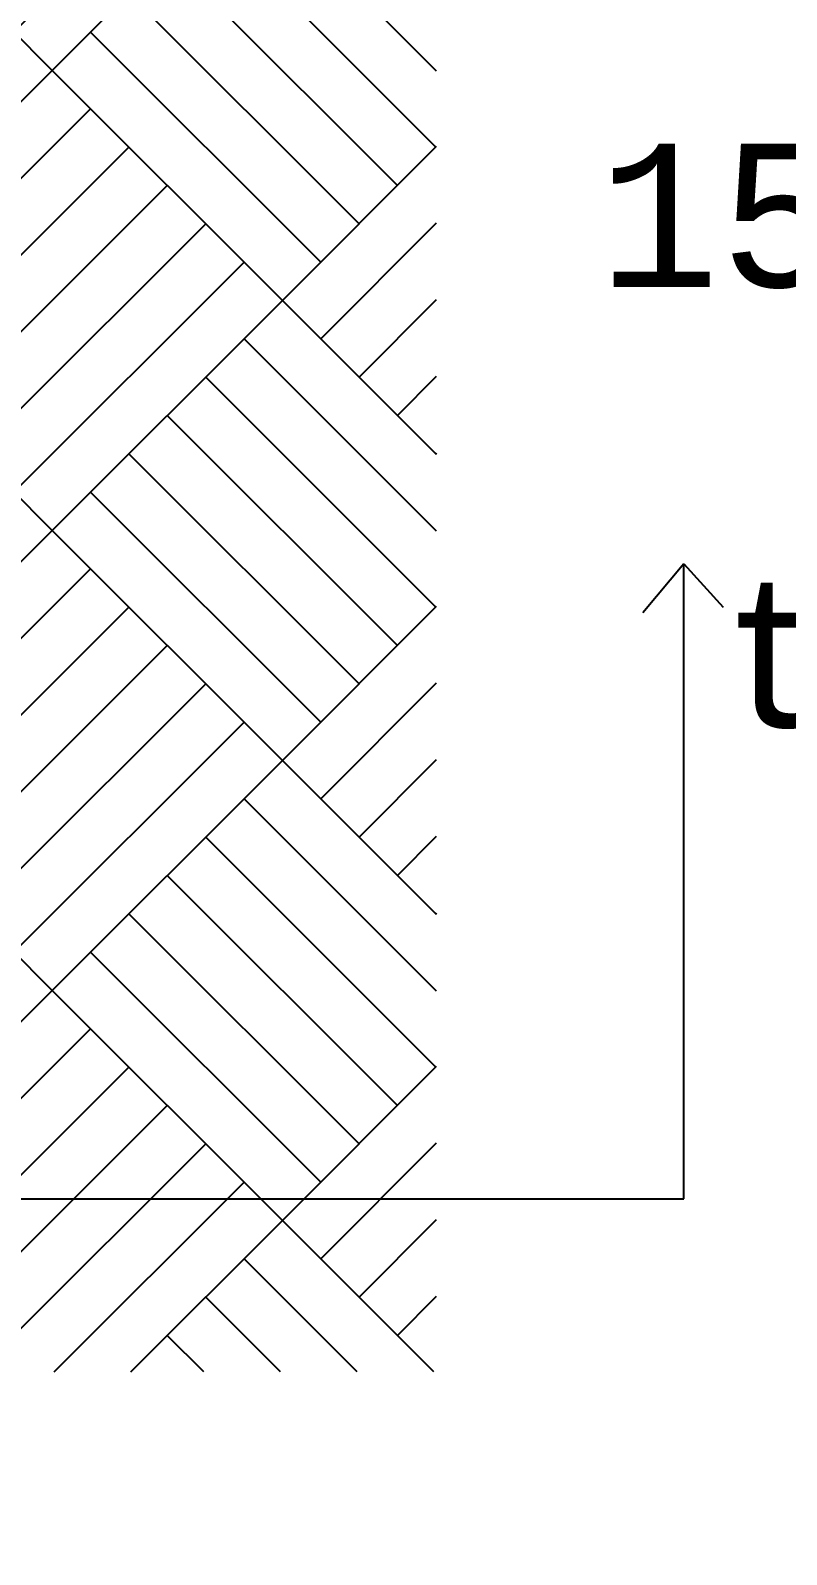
# Model space of a CAD drawing. Header units: inches. Extents: x 8351 to 42256, y 21052 to 33437.
# Drawn here: x 35223.11 to 35237.04, y 32983.29 to 33011.4 of the extents above; entities that cross this region are included whole.
import ezdxf

# ---------------------------------------------------------------- set-up
doc = ezdxf.new("R2010")
doc.units = ezdxf.units.IN
doc.header["$MEASUREMENT"] = 0
doc.layers.add('A-ANNO-TEXT', color=2, linetype='Continuous')
doc.styles.add('AEP', font='swisscl.ttf')
doc.styles.get("Standard").update_dxf_attribs({"font": 'consolab.ttf', "height": 11})
doc.dimstyles.new('IB-1', dxfattribs={"dimscale": 46, "dimtxt": 0.18, "dimasz": 0.1, "dimexe": 0.15, "dimexo": 0.0625, "dimgap": 0.09, "dimtad": 1, "dimdec": 0, "dimzin": 0, "dimdsep": 46, "dimlunit": 4, "dimtxsty": 'AEP', "dimblk": 'ARCHTICK', "dimcen": 0.09, "dimdle": 0.15, "dimclrd": 8, "dimclre": 8, "dimadec": 0, "dimazin": 0, "dimtfac": 1, "dimtdec": 0, "dimtix": 1, "dimtmove": 2, "dimatfit": 3, "dimfxl": 1, "dimtolj": 1, "dimtzin": 0, "dimarcsym": 0})

# ---------------------------------------------------------------- blocks, each defined once
blk = doc.blocks.new('_ArchTick')
at = {"color": 0, "linetype": 'ByBlock', "const_width": 0.15}
blk.add_lwpolyline([(-0.5, -0.5), (0.5, 0.5)], dxfattribs=at)
blk = doc.blocks.new('*D104')
at = {"color": 8, "lineweight": -2, "transparency": 16777216}
for p, q in [((35213.79001965888, 32983.84126901464), (35213.79001965888, 32966.25185565286)), ((35220.59159077939, 32975.976370577), (35220.59159077939, 32966.25185565286)), ((35213.79001965888, 32973.15185565286), (35209.19001965888, 32973.15185565286)), ((35213.79001965888, 32973.15185565286), (35220.59159077939, 32973.15185565286)), ((35220.59159077939, 32973.15185565286), (35225.19159077939, 32973.15185565286))]:
    blk.add_line(p, q, dxfattribs=at)
at = {"layer": 'Defpoints', "color": 0, "transparency": 16777216}
for p in [(35213.79001965888, 32986.71626901464), (35220.59159077939, 32978.851370577), (35220.59159077939, 32973.15185565286)]:
    blk.add_point(p, dxfattribs=at)
at = {"color": 8, "lineweight": -2, "transparency": 16777216, "xscale": 4.600000000000001, "yscale": 4.600000000000001, "zscale": 4.600000000000001}
blk.add_blockref('_ArchTick', (35213.79001965888, 32973.15185565286), dxfattribs=at)
at = {"color": 8, "lineweight": -2, "transparency": 16777216, "xscale": 4.600000000000001, "yscale": 4.600000000000001, "zscale": 4.600000000000001, "rotation": 180}
blk.add_blockref('_ArchTick', (35220.59159077939, 32973.15185565286), dxfattribs=at)
at = {"color": 0, "transparency": 16777216, "insert": (35217.19080521914, 32979.64460794644), "char_height": 4.600000000000001, "attachment_point": 5, "style": 'AEP'}
blk.add_mtext('\\A1;9"', dxfattribs=at)
blk = doc.blocks.new('*D118')
at = {"color": 8, "lineweight": -2, "transparency": 16777216}
for p, q in [((35213.72026242271, 32990.09645635012), (35213.72026242271, 32958.43893752427)), ((35222.72026242271, 32990.03331243742), (35222.72026242271, 32958.43893752427)), ((35213.72026242271, 32965.33893752427), (35209.12026242272, 32965.33893752427)), ((35213.72026242271, 32965.33893752427), (35222.72026242271, 32965.33893752427)), ((35222.72026242271, 32965.33893752427), (35227.32026242271, 32965.33893752427))]:
    blk.add_line(p, q, dxfattribs=at)
at = {"layer": 'Defpoints', "color": 0, "transparency": 16777216}
for p in [(35213.72026242271, 32992.97145635012), (35222.72026242271, 32992.90831243742), (35222.72026242271, 32965.33893752427)]:
    blk.add_point(p, dxfattribs=at)
at = {"color": 8, "lineweight": -2, "transparency": 16777216, "xscale": 4.600000000000001, "yscale": 4.600000000000001, "zscale": 4.600000000000001}
blk.add_blockref('_ArchTick', (35213.72026242271, 32965.33893752427), dxfattribs=at)
at = {"color": 8, "lineweight": -2, "transparency": 16777216, "xscale": 4.600000000000001, "yscale": 4.600000000000001, "zscale": 4.600000000000001, "rotation": 180}
blk.add_blockref('_ArchTick', (35222.72026242271, 32965.33893752427), dxfattribs=at)
at = {"color": 0, "transparency": 16777216, "insert": (35218.22026242271, 32971.83470423462), "char_height": 4.600000000000001, "attachment_point": 5, "style": 'AEP'}
blk.add_mtext('\\A1;10"', dxfattribs=at)
blk = doc.blocks.new('*D119')
at = {"color": 8, "lineweight": -2, "transparency": 16777216}
for p, q in [((35198.79001965795, 32981.03331243742), (35198.79001965795, 32950.68501446299)), ((35222.72026242271, 32981.03331243742), (35222.72026242271, 32950.68501446299)), ((35191.89001965795, 32957.58501446299), (35229.62026242272, 32957.58501446299))]:
    blk.add_line(p, q, dxfattribs=at)
at = {"layer": 'Defpoints', "color": 0, "transparency": 16777216}
for p in [(35198.79001965795, 32983.90831243742), (35222.72026242271, 32983.90831243742), (35222.72026242271, 32957.58501446299)]:
    blk.add_point(p, dxfattribs=at)
at = {"color": 8, "lineweight": -2, "transparency": 16777216, "xscale": 4.600000000000001, "yscale": 4.600000000000001, "zscale": 4.600000000000001, "rotation": 180}
blk.add_blockref('_ArchTick', (35198.79001965795, 32957.58501446299), dxfattribs=at)
at = {"color": 8, "lineweight": -2, "transparency": 16777216, "xscale": 4.600000000000001, "yscale": 4.600000000000001, "zscale": 4.600000000000001}
blk.add_blockref('_ArchTick', (35222.72026242271, 32957.58501446299), dxfattribs=at)
at = {"color": 0, "transparency": 16777216, "insert": (35210.75514104033, 32964.03405771332), "char_height": 4.600000000000001, "attachment_point": 5, "style": 'AEP'}
blk.add_mtext("\\A1;2'-2''", dxfattribs=at)

msp = doc.modelspace()

# ---------------------------------------------------------------- hatches: boundary and pattern name
h = msp.add_hatch()
h.set_pattern_fill('AR-PARQ1', color=8, scale=0.5, angle=45, style=0)
h.set_pattern_definition([(135, (26199.40776242271, 101542.0333124374), (-8.485281374238571, 8.881784197001252e-16), [6, -6]), (135, (26200.11486920391, 101542.7404192186), (-8.485281374238571, 8.881784197001252e-16), [6, -6]), (135, (26200.8219759851, 101543.4475259998), (-8.485281374238571, 8.881784197001252e-16), [6, -6]), (135, (26201.52908276629, 101544.154632781), (-8.485281374238571, 8.881784197001252e-16), [6, -6]), (135, (26202.23618954748, 101544.8617395622), (-8.485281374238571, 8.881784197001252e-16), [6, -6]), (135, (26202.94329632867, 101545.5688463434), (-8.485281374238571, 8.881784197001252e-16), [6, -6]), (135, (26203.65040310987, 101546.2759531246), (-8.485281374238571, 8.881784197001252e-16), [6, -6]), (45, (26195.16512173556, 101546.2759531246), (8.485281374238571, -8.881784197001252e-16), [6, -6]), (45, (26194.45801495437, 101546.9830599058), (8.485281374238571, -8.881784197001252e-16), [6, -6]), (45, (26193.75090817318, 101547.690166687), (8.485281374238571, -8.881784197001252e-16), [6, -6]), (45, (26193.04380139198, 101548.3972734682), (8.485281374238571, -8.881784197001252e-16), [6, -6]), (45, (26192.33669461079, 101549.1043802494), (8.485281374238571, -8.881784197001252e-16), [6, -6]), (45, (26191.6295878296, 101549.8114870306), (8.485281374238571, -8.881784197001252e-16), [6, -6]), (45, (26190.92248104841, 101550.5185938118), (8.485281374238571, -8.881784197001252e-16), [6, -6])])
h.paths.add_polyline_path([(35230.59526242271, 33013.47081243742), (35222.72026242271, 33013.47081243742), (35222.72026242271, 32986.65831243742), (35230.59526242271, 32986.65831243742)])

# ---------------------------------------------------------------- linework, layer by layer
at = {"color": 8}
for p, q in [((35235.15418830563, 33001.56365558674), (35234.39771365144, 33000.65473432449)), ((35235.15418830563, 32989.84901067318), (35235.15418830563, 33001.56365558674)), ((35235.15418830563, 33001.56365558674), (35235.87549155068, 33000.76163348678)), ((35217.90418830563, 32989.84901067318), (35235.15418830563, 32989.84901067318))]:
    msp.add_line(p, q, dxfattribs=at)

# ---------------------------------------------------------------- texts
at = {"layer": 'A-ANNO-TEXT', "color": 7, "lineweight": 9, "insert": (35233.60450685577, 33009.30930064861), "char_height": 2.64, "width": 42.43750000000001, "attachment_point": 1, "line_spacing_factor": 0.9230769230769232}
msp.add_mtext("\\pxqc;15'' thick concrete in foundation trenches: use mix ratio 1:2:3 ", dxfattribs=at)

# ---------------------------------------------------------------- dimensions: what is measured, and where the dimension line sits
for base, p1, p2, text, picture, middle in [((35222.72026242271, 32965.33893752427), (35213.72026242271, 32992.97145635012), (35222.72026242271, 32992.90831243742), '10"', '*D118', (35218.22026242271, 32971.83470423462)), ((35220.59159077939, 32973.15185565286), (35213.79001965888, 32986.71626901464), (35220.59159077939, 32978.851370577), '9"', '*D104', (35217.19080521914, 32979.64460794644)), ((35222.72026242271, 32957.58501446299), (35198.79001965795, 32983.90831243742), (35222.72026242271, 32983.90831243742), "2'-2''", '*D119', (35210.75514104033, 32964.03405771332))]:
    dim = msp.add_linear_dim(base=base, p1=p1, p2=p2, text=text, dimstyle='IB-1', override={"dimtxt": 0.1})
    dim.commit()
    dim.dimension.update_dxf_attribs({"geometry": picture, "text_midpoint": middle})

doc.saveas('drawing.dxf')
